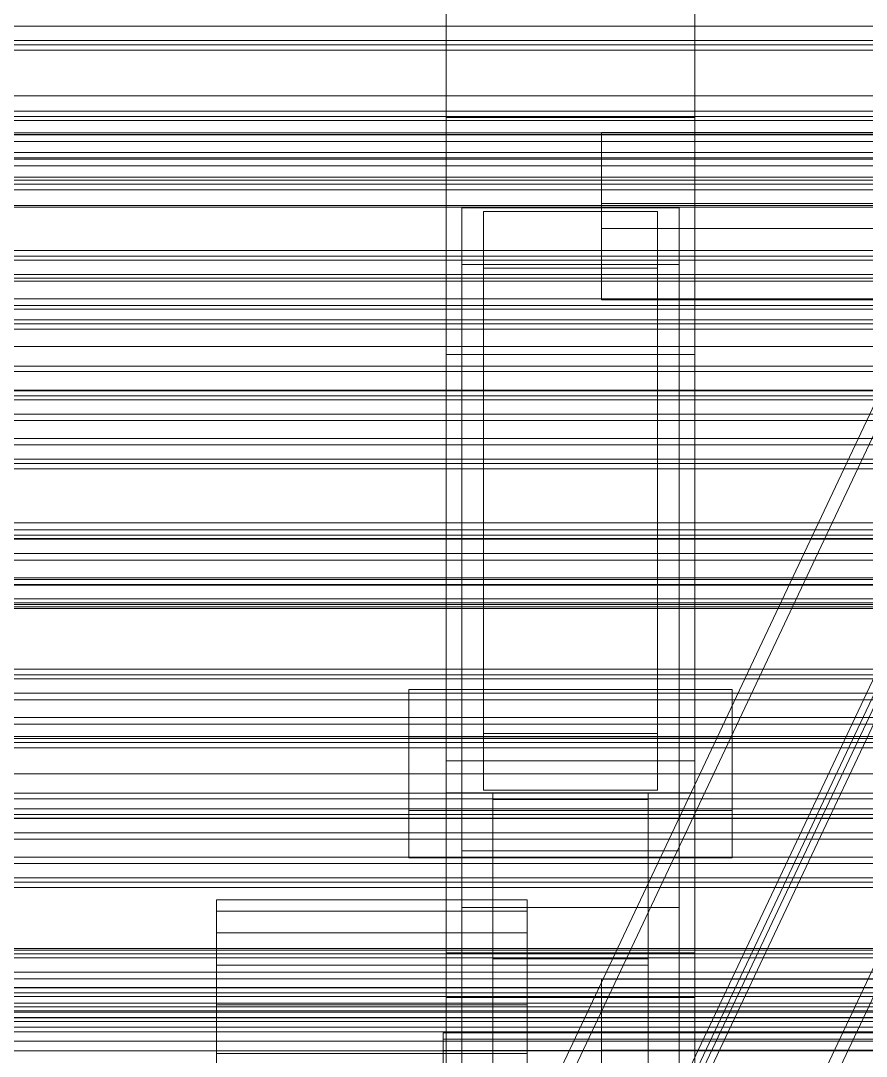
# Model space of a CAD drawing. Header units: millimetres. Extents: x -1970 to 59977, y -65068 to 6837.
# Drawn here: x -518.5 to -382.4, y -32783.3 to -32616.7 of the extents above; entities that cross this region are included whole.
import ezdxf

# ---------------------------------------------------------------- set-up
doc = ezdxf.new("R2010")
doc.units = ezdxf.units.MM
for name, color, linetype, lineweight in [('frontal_C01', 7, 'Continuous', 0), ('frontal_C02', 7, 'Continuous', 0), ('frontal_C03', 7, 'Continuous', 0), ('frontal_C03-dry', 7, 'Continuous', 0), ('frontal_tolva', 7, 'Continuous', 0)]:
    doc.layers.add(name, color=color, linetype=linetype, lineweight=lineweight)

msp = doc.modelspace()

# ---------------------------------------------------------------- linework, layer by layer
at = {"layer": 'frontal_C01'}
for p, q in [((-450, -32632.286), (-450, -32469.445)), ((-410, -32469.445), (-410, -32632.286)), ((-450, -32670.388), (-450, -32507.547)), ((-410, -32670.388), (-410, -32507.547)), ((-410, -32632.286), (-450, -32632.286)), ((-450, -32632.286), (-450, -32670.388)), ((-450, -32735.774), (-450, -32632.286)), ((-410, -32670.388), (-410, -32632.286)), ((-410, -32632.286), (-410, -32735.774)), ((-425, -32650.148), (-425, -32634.686)), ((-425, -32634.686), (425, -32634.686)), ((-425, -32646.116), (-425, -32634.686)), ((425, -32646.116), (-425, -32646.116)), ((-425, -32646.116), (-425, -32661.579)), ((-447.5, -32655.903), (-447.5, -32646.772)), ((-447.5, -32646.772), (-412.5, -32646.772)), ((-447.5, -32923.012), (-447.5, -32646.772)), ((-444, -32656.508), (-444, -32647.377)), ((-444, -32647.377), (-416, -32647.377)), ((-444, -32731.395), (-444, -32647.377)), ((-416, -32647.377), (-416, -32656.508)), ((-416, -32647.377), (-416, -32731.395)), ((-412.5, -32646.772), (-412.5, -32655.903)), ((-412.5, -32646.772), (-412.5, -32923.012)), ((425, -32650.148), (-425, -32650.148)), ((-425, -32650.148), (-425, -32661.579)), ((-412.5, -32655.903), (-447.5, -32655.903)), ((-447.5, -32932.143), (-447.5, -32655.903)), ((-412.5, -32932.143), (-412.5, -32655.903)), ((-416, -32656.508), (-444, -32656.508)), ((-444, -32656.508), (-444, -32740.526)), ((-416, -32740.526), (-416, -32656.508)), ((-425, -32661.579), (425, -32661.579)), ((-450, -32670.388), (-410, -32670.388)), ((-450, -32773.876), (-450, -32670.388)), ((-410, -32773.876), (-410, -32670.388)), ((-456, -32743.795), (-456, -32724.315)), ((-456, -32724.315), (-404, -32724.315)), ((-456, -32731.936), (-456, -32724.315)), ((-404, -32724.315), (-404, -32743.795)), ((-404, -32724.315), (-404, -32731.936)), ((-416, -32731.395), (-444, -32731.395)), ((-444, -32731.395), (-444, -32740.526)), ((-416, -32740.526), (-416, -32731.395)), ((-404, -32731.936), (-456, -32731.936)), ((-456, -32731.936), (-456, -32751.416)), ((-404, -32751.416), (-404, -32731.936)), ((-410, -32735.774), (-450, -32735.774)), ((-450, -32735.774), (-450, -32773.876)), ((-450, -33101.026), (-450, -32735.774)), ((-410, -32773.876), (-410, -32735.774)), ((-410, -32735.774), (-410, -33101.026)), ((-410, -32740.922), (-450, -32740.922)), ((-450, -32740.922), (-450, -32788.55)), ((-450, -32903.764), (-450, -32740.922)), ((-444, -32740.526), (-416, -32740.526)), ((-442.5, -32768.659), (-442.5, -32740.992)), ((-442.5, -32740.992), (-417.5, -32740.992)), ((-442.5, -32740.992), (-442.5, -32913.744)), ((-417.5, -32740.992), (-417.5, -32768.659)), ((-417.5, -32913.744), (-417.5, -32740.992)), ((-410, -32788.55), (-410, -32740.922)), ((-410, -32740.922), (-410, -32903.764)), ((-417.5, -32742.009), (-442.5, -32742.009)), ((-442.5, -32742.009), (-442.5, -32767.641)), ((-442.5, -33383.501), (-442.5, -32742.009)), ((-417.5, -32767.641), (-417.5, -32742.009)), ((-417.5, -32742.009), (-417.5, -33383.501)), ((-404, -32743.795), (-456, -32743.795)), ((-456, -32743.795), (-456, -32751.416)), ((-404, -32751.416), (-404, -32743.795)), ((-456, -32751.416), (-404, -32751.416)), ((-447.5, -32759.391), (-447.5, -32750.26)), ((-447.5, -32750.26), (-412.5, -32750.26)), ((-447.5, -33026.5), (-447.5, -32750.26)), ((-412.5, -32750.26), (-412.5, -32759.391)), ((-412.5, -32750.26), (-412.5, -33026.5)), ((-412.5, -32759.391), (-447.5, -32759.391)), ((-447.5, -33035.631), (-447.5, -32759.391)), ((-412.5, -33035.631), (-412.5, -32759.391)), ((-442.5, -32767.641), (-417.5, -32767.641)), ((-442.5, -33409.133), (-442.5, -32767.641)), ((-417.5, -33409.133), (-417.5, -32767.641)), ((-417.5, -32768.659), (-442.5, -32768.659)), ((-442.5, -32768.659), (-442.5, -32941.411)), ((-417.5, -32768.659), (-417.5, -32941.411)), ((-425, -32786.386), (-425, -32770.924)), ((-425, -32770.924), (425, -32770.924)), ((-425, -32782.355), (-425, -32770.924)), ((-450, -32773.876), (-410, -32773.876)), ((-450, -33139.128), (-450, -32773.876)), ((-410, -33139.128), (-410, -32773.876)), ((425, -32782.355), (-425, -32782.355)), ((-425, -32782.355), (-425, -32797.817))]:
    msp.add_line(p, q, dxfattribs=at)
at = {"layer": 'frontal_C02'}
for p, q in [((-439.114, -32801.266), (-299.114, -32504.801)), ((-439.114, -32805.942), (-299.114, -32509.477)), ((-280.886, -32512.674), (-420.886, -32809.138)), ((-420.886, -32813.814), (-280.886, -32517.35)), ((-439.114, -32845.106), (-299.114, -32548.641)), ((-439.114, -32849.782), (-299.114, -32553.317)), ((-280.886, -32556.513), (-420.886, -32852.978)), ((-420.886, -32857.654), (-280.886, -32561.19)), ((-487, -32763.443), (-487, -32758.156)), ((-487, -32758.156), (-487, -32759.991)), ((-437, -32758.156), (-487, -32758.156)), ((-437, -32759.991), (-437, -32758.156)), ((-437, -32758.156), (-437, -32763.443)), ((-487, -32759.991), (-487, -32768.67)), ((-437, -32759.991), (-487, -32759.991)), ((-437, -32768.67), (-437, -32759.991)), ((-487, -32775.048), (-487, -32763.443)), ((-437, -32763.443), (-487, -32763.443)), ((-437, -32763.443), (-437, -32775.048)), ((-410, -32766.677), (-450, -32766.677)), ((-450, -32766.677), (-450, -32804.93)), ((-450, -32923.039), (-450, -32766.677)), ((-410, -32804.93), (-410, -32766.677)), ((-410, -32766.677), (-410, -32923.039)), ((-487, -32768.67), (-487, -32782.869)), ((-437, -32768.67), (-487, -32768.67)), ((-437, -32782.869), (-437, -32768.67)), ((-487, -32791.203), (-487, -32775.048)), ((-437, -32775.048), (-487, -32775.048)), ((-437, -32775.048), (-437, -32791.203)), ((-450.5, -32782.425), (-450.5, -32779.557)), ((-450.5, -32779.557), (-450.5, -32780.553)), ((-342.5, -32779.557), (-450.5, -32779.557)), ((-450.5, -32780.553), (-450.5, -32785.261)), ((-342.5, -32780.553), (-450.5, -32780.553)), ((-487, -32782.869), (-487, -32800.429)), ((-437, -32782.869), (-487, -32782.869)), ((-450.5, -32788.721), (-450.5, -32782.425)), ((-342.5, -32782.425), (-450.5, -32782.425)), ((-437, -32800.429), (-437, -32782.869))]:
    msp.add_line(p, q, dxfattribs=at)
at = {"layer": 'frontal_C03'}
for p, q in [((1250, -32617.579), (-1250, -32617.579)), ((1250, -32619.887), (-1250, -32619.887)), ((1250, -32620.54), (-1250, -32620.54)), ((1250, -32621.422), (-1250, -32621.422)), ((1250, -32631.228), (-1250, -32631.228)), ((1250, -32632.109), (-1250, -32632.109)), ((1250, -32632.763), (-1250, -32632.763)), ((-1500, -32635.017), (1500, -32635.017)), ((1250, -32635.07), (-1250, -32635.07)), ((-1250, -32636.128), (1250, -32636.128)), ((1250, -32638.98), (-1250, -32638.98)), ((1250, -32640.037), (-1250, -32640.037)), ((1250, -32642.345), (-1250, -32642.345)), ((1250, -32642.998), (-1250, -32642.998)), ((1250, -32643.879), (-1250, -32643.879)), ((1500, -32646.426), (-1500, -32646.426)), ((1500, -32646.711), (-1500, -32646.711)), ((1250, -32653.686), (-1250, -32653.686)), ((1250, -32654.567), (-1250, -32654.567)), ((1250, -32655.221), (-1250, -32655.221)), ((1250, -32657.528), (-1250, -32657.528)), ((-1500, -32658.119), (1500, -32658.119)), ((-1250, -32658.585), (1250, -32658.585)), ((1250, -32661.437), (-1250, -32661.437)), ((1250, -32662.495), (-1250, -32662.495)), ((1250, -32664.802), (-1250, -32664.802)), ((1250, -32665.456), (-1250, -32665.456)), ((1250, -32666.337), (-1250, -32666.337)), ((1250, -32676.143), (-1250, -32676.143)), ((1250, -32677.025), (-1250, -32677.025)), ((1250, -32677.678), (-1250, -32677.678)), ((1250, -32679.986), (-1250, -32679.986)), ((-1250, -32681.043), (1250, -32681.043)), ((1250, -32683.895), (-1250, -32683.895)), ((1250, -32684.952), (-1250, -32684.952)), ((1250, -32687.26), (-1250, -32687.26)), ((1250, -32687.913), (-1250, -32687.913)), ((1250, -32688.795), (-1250, -32688.795)), ((1250, -32698.601), (-1250, -32698.601)), ((1250, -32699.482), (-1250, -32699.482)), ((1250, -32700.136), (-1250, -32700.136)), ((1250, -32702.443), (-1250, -32702.443)), ((-1250, -32703.501), (1250, -32703.501)), ((1250, -32706.353), (-1250, -32706.353)), ((1250, -32707.41), (-1250, -32707.41)), ((1250, -32709.717), (-1250, -32709.717)), ((1250, -32710.371), (-1250, -32710.371)), ((1250, -32711.252), (-1250, -32711.252)), ((1250, -32721.059), (-1250, -32721.059)), ((1250, -32721.94), (-1250, -32721.94)), ((1250, -32722.593), (-1250, -32722.593)), ((1250, -32724.901), (-1250, -32724.901)), ((-1250, -32725.958), (1250, -32725.958)), ((1250, -32728.81), (-1250, -32728.81)), ((1250, -32729.868), (-1250, -32729.868)), ((1250, -32732.175), (-1250, -32732.175)), ((1250, -32732.828), (-1250, -32732.828)), ((1250, -32733.71), (-1250, -32733.71)), ((1250, -32743.516), (-1250, -32743.516)), ((1250, -32744.398), (-1250, -32744.398)), ((1250, -32745.051), (-1250, -32745.051)), ((1250, -32747.358), (-1250, -32747.358)), ((-1250, -32748.416), (1250, -32748.416)), ((1250, -32751.268), (-1250, -32751.268)), ((1250, -32752.325), (-1250, -32752.325)), ((1250, -32754.633), (-1250, -32754.633)), ((1250, -32755.286), (-1250, -32755.286)), ((1250, -32756.167), (-1250, -32756.167)), ((1250, -32765.974), (-1250, -32765.974)), ((1250, -32766.855), (-1250, -32766.855)), ((1250, -32767.509), (-1250, -32767.509)), ((1250, -32769.816), (-1250, -32769.816)), ((-1250, -32770.873), (1250, -32770.873)), ((-1250, -32772.308), (1250, -32772.308)), ((-1250, -32773.105), (1250, -32773.105)), ((-1250, -32773.69), (1250, -32773.69)), ((1250, -32773.726), (-1250, -32773.726)), ((1250, -32774.783), (-1250, -32774.783)), ((-1250, -32776.028), (1250, -32776.028)), ((1250, -32777.09), (-1250, -32777.09)), ((-1250, -32777.157), (1250, -32777.157)), ((1250, -32777.744), (-1250, -32777.744)), ((1250, -32778.625), (-1250, -32778.625)), ((-1250, -32780.876), (1250, -32780.876)), ((-1250, -32782.473), (1250, -32782.473))]:
    msp.add_line(p, q, dxfattribs=at)
at = {"layer": 'frontal_C03-dry'}
for p, q in [((-1250, -32628.75), (1250, -32628.75)), ((1250, -32634.75), (-1250, -32634.75)), ((1290, -32637.875), (-1290, -32637.875)), ((1250, -32638.75), (-1250, -32638.75)), ((-1290, -32641.875), (1290, -32641.875)), ((-1250, -32663.125), (1250, -32663.125)), ((1250, -32669.125), (-1250, -32669.125)), ((1290, -32672.25), (-1290, -32672.25)), ((1250, -32673.125), (-1250, -32673.125)), ((-1290, -32676.25), (1290, -32676.25)), ((-1250, -32697.5), (1250, -32697.5)), ((1250, -32703.5), (-1250, -32703.5)), ((1290, -32706.625), (-1290, -32706.625)), ((1250, -32707.5), (-1250, -32707.5)), ((-1290, -32710.625), (1290, -32710.625)), ((-1250, -32731.875), (1250, -32731.875)), ((1250, -32737.875), (-1250, -32737.875)), ((1290, -32741), (-1290, -32741)), ((1250, -32741.875), (-1250, -32741.875)), ((-1290, -32745), (1290, -32745)), ((-1250, -32766.25), (1250, -32766.25)), ((1250, -32772.25), (-1250, -32772.25)), ((1290, -32775.375), (-1290, -32775.375)), ((1250, -32776.25), (-1250, -32776.25)), ((-1290, -32779.375), (1290, -32779.375))]:
    msp.add_line(p, q, dxfattribs=at)
at = {"layer": 'frontal_tolva'}
for p, q in [((-1821.5, -32700), (1821.5, -32700)), ((-1725, -32700), (1725, -32700)), ((-1821.5, -32711), (1821.5, -32711))]:
    msp.add_line(p, q, dxfattribs=at)

doc.saveas('drawing.dxf')
